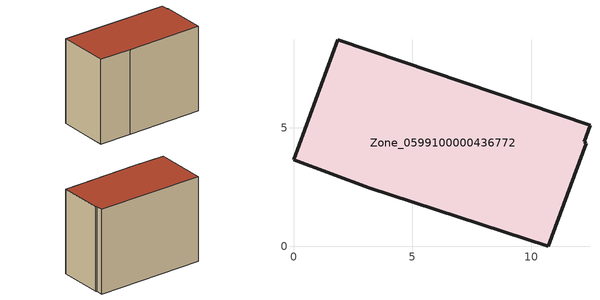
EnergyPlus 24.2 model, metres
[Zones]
Zone_0599100000436772
 floor ground (C_G): 12.23,4.41 12.32,4.34 10.72,0 3.16,2.48 0,3.65 1.87,8.71 12.47,5.1 z0
 wall outside (C_F): 0,3.65 3.16,2.48 10.72,0 12.32,4.34 12.23,4.41 12.47,5.1 1.87,8.71 0,3.65 z0:8.59
 roof outside (C_R): 12.47,5.1 1.87,8.71 0,3.65 3.16,2.48 10.72,0 12.32,4.34 12.23,4.41 z8.59
[BUILDING]
Pand.0599100000436772: North Axis=0; Terrain=City; Loads Convergence Tolerance Value=0.04; Temperature Convergence Tolerance Value=0.4; Solar Distribution=FullExterior; Maximum Number of Warmup Days=25; Minimum Number of Warmup Days=1
[Site:Location]
Rotterdam.The.Hague.AP_ZH_NLD Design_Conditions: Latitude=51.96; Longitude=4.45; Time Zone=1; Elevation=-4.5
[SITE:GROUNDTEMPERATURE:BUILDINGSURFACE]
18, 18, 18, 18, 18, 18, 18, 18, 18, 18, 18, 18
[MATERIAL] Thermal Absorptance=0.9; Solar Absorptance=0.7; Visible Absorptance=0.7
Name | Roughness | Thickness | Conductivity | Density | Specific Heat
G.TI.2006-2014 | MediumSmooth | 0.15 | 0.06 | 540 | 1210
F.TI.2006-2014 | Rough | 0.3 | 0.12 | 1920 | 840
R.TI.2006-2014 | MediumRough | 0.2 | 0.08 | 1500 | 1000
[CONSTRUCTION]
C_G: G.TI.2006-2014
C_F: F.TI.2006-2014
C_R: R.TI.2006-2014
[ZONE]
Zone_0599100000436772: Type=1; Multiplier=1; Ceiling Height=Autocalculate; Volume=Autocalculate; Floor Area=autocalculate; Part of Total Floor Area=Yes
[ZONEINFILTRATION:DESIGNFLOWRATE]
Infil_Zone_0599100000436772: Zone or ZoneList or Space or SpaceList=Zone_0599100000436772; Schedule=AlwaysOn; Design Flow Rate Calculation Method=Flow/Area; Flow Rate per Floor Area=0.0015; Constant Term Coefficient=1; Temperature Term Coefficient=0; Velocity Term Coefficient=0; Velocity Squared Term Coefficient=0
[HVACTEMPLATE:ZONE:IDEALLOADSAIRSYSTEM]
Zone_0599100000436772: Maximum Heating Supply Air Temperature=50; Minimum Cooling Supply Air Temperature=13; Maximum Heating Supply Air Humidity Ratio=0.0156; Minimum Cooling Supply Air Humidity Ratio=0.0077; Heating Limit=NoLimit; Cooling Limit=NoLimit; Dehumidification Control Type=ConstantSensibleHeatRatio; Cooling Sensible Heat Ratio=0.7; Dehumidification Setpoint=60; Humidification Control Type=None; Humidification Setpoint=30; Outdoor Air Method=None; Outdoor Air Flow Rate per Person=0.00944; Outdoor Air Flow Rate per Zone Floor Area=0; Outdoor Air Flow Rate per Zone=0; Demand Controlled Ventilation Type=None; Outdoor Air Economizer Type=NoEconomizer; Heat Recovery Type=None; Sensible Heat Recovery Effectiveness=0.7; Latent Heat Recovery Effectiveness=0.65
[ZONECONTROL:THERMOSTAT]
ThermostatControl_Zone_0599100000436772: Zone or ZoneList=Zone_0599100000436772; Control Type Schedule=DualSetpointControlType; Control 1=Thermostat_Zone_0599100000436772; Temperature Difference Between Cutout And Setpoint=0
[THERMOSTATSETPOINT:DUALSETPOINT]
Thermostat_Zone_0599100000436772: Heating Setpoint Temperature Schedule=HeatingSetpoint_Zone_0599100000436772; Cooling Setpoint Temperature Schedule=CoolingSetpoint_Zone_0599100000436772
[SCHEDULE:COMPACT]
HeatingSetpoint_Zone_0599100000436772: Through: 12/31, For: AllDays, Until: 24:00, 21
CoolingSetpoint_Zone_0599100000436772: Through: 12/31, For: AllDays, Until: 24:00, 24
DualSetpointControlType: Through: 12/31, For: AllDays, Until: 24:00, 4
AlwaysOn: Through: 12/31, For: AllDays, Until: 24:00, 1
